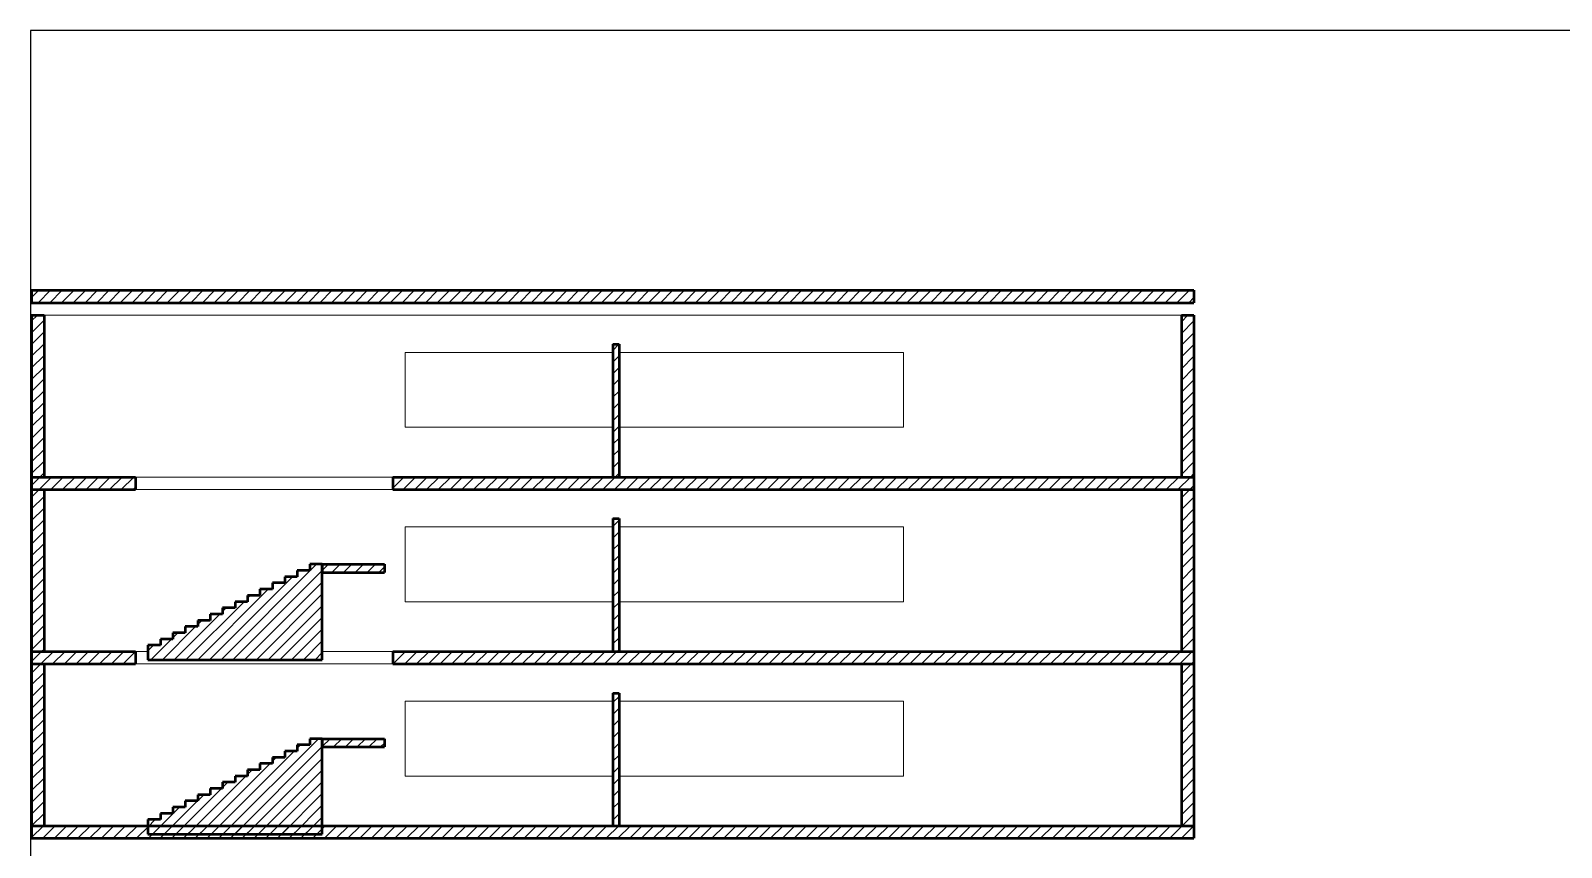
# Model space of a CAD drawing. Header units: millimetres. Extents: x 52468 to 53038, y 12 to 408.
# Drawn here: x 52468 to 52836.8, y 211.3 to 408 of the extents above; entities that cross this region are included whole.
import ezdxf

# ---------------------------------------------------------------- set-up
doc = ezdxf.new("R2010")
doc.units = ezdxf.units.MM
doc.layers.add('90 Derived drawings', color=7, linetype='CONTINUOUS', lineweight=25, true_color=0x202020)
doc.layers.add('Default', color=7, linetype='CONTINUOUS', lineweight=25, true_color=0x4f8cff)

msp = doc.modelspace()

# ---------------------------------------------------------------- linework, layer by layer
at = {"layer": '90 Derived drawings', "linetype": 'CONTINUOUS', "lineweight": 50, "true_color": 0x202020}
for p, q in [((52468.25, 345.45), (52468.25, 342.45)), ((52468.25, 345.45), (52748.25, 345.45)), ((52748.25, 345.45), (52748.25, 342.45)), ((52468.25, 342.45), (52748.25, 342.45)), ((52468.25, 339.45), (52468.25, 300.45)), ((52468.25, 339.45), (52471.25, 339.45)), ((52471.25, 339.45), (52471.25, 300.45)), ((52745.25, 339.45), (52745.25, 300.45)), ((52745.25, 339.45), (52748.25, 339.45)), ((52748.25, 339.45), (52748.25, 300.45)), ((52608.25, 332.45), (52608.25, 300.45)), ((52608.25, 332.45), (52609.75, 332.45)), ((52609.75, 332.45), (52609.75, 300.45)), ((52468.25, 300.45), (52468.25, 297.45)), ((52468.25, 300.45), (52493.25, 300.45)), ((52468.25, 300.45), (52471.25, 300.45)), ((52493.25, 300.45), (52493.25, 297.45)), ((52555.25, 300.45), (52555.25, 297.45)), ((52555.25, 300.45), (52748.25, 300.45)), ((52608.25, 300.45), (52609.75, 300.45)), ((52745.25, 300.45), (52748.25, 300.45)), ((52748.25, 300.45), (52748.25, 297.45)), ((52468.25, 297.45), (52468.25, 258.45)), ((52468.25, 297.45), (52471.25, 297.45)), ((52468.25, 297.45), (52493.25, 297.45)), ((52471.25, 297.45), (52471.25, 258.45)), ((52555.25, 297.45), (52748.25, 297.45)), ((52745.25, 297.45), (52745.25, 258.45)), ((52745.25, 297.45), (52748.25, 297.45)), ((52748.25, 297.45), (52748.25, 258.45)), ((52608.25, 290.45), (52608.25, 258.45)), ((52608.25, 290.45), (52609.75, 290.45)), ((52609.75, 290.45), (52609.75, 258.45)), ((52532.25, 277.95), (52532.25, 276.45)), ((52535.25, 277.95), (52532.25, 277.95)), ((52535.25, 279.45), (52535.25, 277.95)), ((52538.25, 279.45), (52535.25, 279.45)), ((52538.25, 256.45), (52538.25, 279.45)), ((52538.25, 279.45), (52538.25, 277.45)), ((52538.25, 279.45), (52553.25, 279.45)), ((52538.25, 277.45), (52553.25, 277.45)), ((52553.25, 279.45), (52553.25, 277.45)), ((52523.25, 273.45), (52523.25, 271.95)), ((52526.25, 273.45), (52523.25, 273.45)), ((52526.25, 274.95), (52526.25, 273.45)), ((52529.25, 274.95), (52526.25, 274.95)), ((52529.25, 276.45), (52529.25, 274.95)), ((52532.25, 276.45), (52529.25, 276.45)), ((52517.25, 270.45), (52517.25, 268.95)), ((52520.25, 270.45), (52517.25, 270.45)), ((52520.25, 271.95), (52520.25, 270.45)), ((52523.25, 271.95), (52520.25, 271.95)), ((52508.25, 265.95), (52508.25, 264.45)), ((52511.25, 265.95), (52508.25, 265.95)), ((52511.25, 267.45), (52511.25, 265.95)), ((52514.25, 267.45), (52511.25, 267.45)), ((52514.25, 268.95), (52514.25, 267.45)), ((52517.25, 268.95), (52514.25, 268.95)), ((52502.25, 262.95), (52502.25, 261.45)), ((52505.25, 262.95), (52502.25, 262.95)), ((52505.25, 264.45), (52505.25, 262.95)), ((52508.25, 264.45), (52505.25, 264.45)), ((52468.25, 258.45), (52468.25, 255.45)), ((52468.25, 258.45), (52493.25, 258.45)), ((52468.25, 258.45), (52471.25, 258.45)), ((52493.25, 258.45), (52493.25, 255.45)), ((52496.25, 259.95), (52496.25, 258.45)), ((52499.25, 259.95), (52496.25, 259.95)), ((52496.25, 258.45), (52496.25, 256.45)), ((52499.25, 261.45), (52499.25, 259.95)), ((52502.25, 261.45), (52499.25, 261.45)), ((52555.25, 258.45), (52555.25, 255.45)), ((52555.25, 258.45), (52748.25, 258.45)), ((52608.25, 258.45), (52609.75, 258.45)), ((52745.25, 258.45), (52748.25, 258.45)), ((52748.25, 258.45), (52748.25, 255.45)), ((52468.25, 255.45), (52468.25, 216.45)), ((52468.25, 255.45), (52471.25, 255.45)), ((52468.25, 255.45), (52493.25, 255.45)), ((52471.25, 255.45), (52471.25, 216.45)), ((52496.25, 256.45), (52538.25, 256.45)), ((52555.25, 255.45), (52748.25, 255.45)), ((52745.25, 255.45), (52745.25, 216.45)), ((52745.25, 255.45), (52748.25, 255.45)), ((52748.25, 255.45), (52748.25, 216.45)), ((52608.25, 248.45), (52608.25, 216.45)), ((52608.25, 248.45), (52609.75, 248.45)), ((52609.75, 248.45), (52609.75, 216.45)), ((52535.25, 237.45), (52535.25, 235.95)), ((52538.25, 237.45), (52535.25, 237.45)), ((52538.25, 214.45), (52538.25, 237.45)), ((52538.25, 237.45), (52538.25, 235.45)), ((52538.25, 237.45), (52553.25, 237.45)), ((52553.25, 237.45), (52553.25, 235.45)), ((52526.25, 232.95), (52526.25, 231.45)), ((52529.25, 232.95), (52526.25, 232.95)), ((52529.25, 234.45), (52529.25, 232.95)), ((52532.25, 234.45), (52529.25, 234.45)), ((52532.25, 235.95), (52532.25, 234.45)), ((52535.25, 235.95), (52532.25, 235.95)), ((52538.25, 235.45), (52553.25, 235.45)), ((52520.25, 229.95), (52520.25, 228.45)), ((52523.25, 229.95), (52520.25, 229.95)), ((52523.25, 231.45), (52523.25, 229.95)), ((52526.25, 231.45), (52523.25, 231.45)), ((52511.25, 225.45), (52511.25, 223.95)), ((52514.25, 225.45), (52511.25, 225.45)), ((52514.25, 226.95), (52514.25, 225.45)), ((52517.25, 226.95), (52514.25, 226.95)), ((52517.25, 228.45), (52517.25, 226.95)), ((52520.25, 228.45), (52517.25, 228.45)), ((52505.25, 222.45), (52505.25, 220.95)), ((52508.25, 222.45), (52505.25, 222.45)), ((52508.25, 223.95), (52508.25, 222.45)), ((52511.25, 223.95), (52508.25, 223.95)), ((52496.25, 217.95), (52496.25, 216.45)), ((52499.25, 217.95), (52496.25, 217.95)), ((52499.25, 219.45), (52499.25, 217.95)), ((52502.25, 219.45), (52499.25, 219.45)), ((52502.25, 220.95), (52502.25, 219.45)), ((52505.25, 220.95), (52502.25, 220.95)), ((52468.25, 216.45), (52468.25, 213.45)), ((52468.25, 216.45), (52748.25, 216.45)), ((52468.25, 216.45), (52471.25, 216.45)), ((52496.25, 216.45), (52496.25, 214.45)), ((52496.25, 214.45), (52538.25, 214.45)), ((52608.25, 216.45), (52609.75, 216.45)), ((52745.25, 216.45), (52748.25, 216.45)), ((52748.25, 216.45), (52748.25, 213.45)), ((52468.25, 213.45), (52748.25, 213.45))]:
    msp.add_line(p, q, dxfattribs=at)
at = {"layer": '90 Derived drawings', "linetype": 'CONTINUOUS', "lineweight": 13, "true_color": 0x202020}
for p, q in [((52468.25, 343.73), (52469.97, 345.45)), ((52469.8, 342.45), (52472.8, 345.45)), ((52472.63, 342.45), (52475.63, 345.45)), ((52475.46, 342.45), (52478.46, 345.45)), ((52478.28, 342.45), (52481.28, 345.45)), ((52481.11, 342.45), (52484.11, 345.45)), ((52483.94, 342.45), (52486.94, 345.45)), ((52486.77, 342.45), (52489.77, 345.45)), ((52489.6, 342.45), (52492.6, 345.45)), ((52492.43, 342.45), (52495.43, 345.45)), ((52495.26, 342.45), (52498.26, 345.45)), ((52498.08, 342.45), (52501.08, 345.45)), ((52500.91, 342.45), (52503.91, 345.45)), ((52503.74, 342.45), (52506.74, 345.45)), ((52506.57, 342.45), (52509.57, 345.45)), ((52509.4, 342.45), (52512.4, 345.45)), ((52512.23, 342.45), (52515.23, 345.45)), ((52515.05, 342.45), (52518.05, 345.45)), ((52517.88, 342.45), (52520.88, 345.45)), ((52520.71, 342.45), (52523.71, 345.45)), ((52523.54, 342.45), (52526.54, 345.45)), ((52526.37, 342.45), (52529.37, 345.45)), ((52529.2, 342.45), (52532.2, 345.45)), ((52532.02, 342.45), (52535.02, 345.45)), ((52534.85, 342.45), (52537.85, 345.45)), ((52537.68, 342.45), (52540.68, 345.45)), ((52540.51, 342.45), (52543.51, 345.45)), ((52543.34, 342.45), (52546.34, 345.45)), ((52546.17, 342.45), (52549.17, 345.45)), ((52549, 342.45), (52552, 345.45)), ((52551.82, 342.45), (52554.82, 345.45)), ((52554.65, 342.45), (52557.65, 345.45)), ((52557.48, 342.45), (52560.48, 345.45)), ((52560.31, 342.45), (52563.31, 345.45)), ((52563.14, 342.45), (52566.14, 345.45)), ((52565.97, 342.45), (52568.97, 345.45)), ((52568.79, 342.45), (52571.79, 345.45)), ((52571.62, 342.45), (52574.62, 345.45)), ((52574.45, 342.45), (52577.45, 345.45)), ((52577.28, 342.45), (52580.28, 345.45)), ((52580.11, 342.45), (52583.11, 345.45)), ((52582.94, 342.45), (52585.94, 345.45)), ((52585.76, 342.45), (52588.76, 345.45)), ((52588.59, 342.45), (52591.59, 345.45)), ((52591.42, 342.45), (52594.42, 345.45)), ((52594.25, 342.45), (52597.25, 345.45)), ((52597.08, 342.45), (52600.08, 345.45)), ((52599.91, 342.45), (52602.91, 345.45)), ((52602.74, 342.45), (52605.74, 345.45)), ((52605.56, 342.45), (52608.56, 345.45)), ((52608.39, 342.45), (52611.39, 345.45)), ((52611.22, 342.45), (52614.22, 345.45)), ((52614.05, 342.45), (52617.05, 345.45)), ((52616.88, 342.45), (52619.88, 345.45)), ((52619.71, 342.45), (52622.71, 345.45)), ((52622.53, 342.45), (52625.53, 345.45)), ((52625.36, 342.45), (52628.36, 345.45)), ((52628.19, 342.45), (52631.19, 345.45)), ((52631.02, 342.45), (52634.02, 345.45)), ((52633.85, 342.45), (52636.85, 345.45)), ((52636.68, 342.45), (52639.68, 345.45)), ((52639.5, 342.45), (52642.5, 345.45)), ((52642.33, 342.45), (52645.33, 345.45)), ((52645.16, 342.45), (52648.16, 345.45)), ((52647.99, 342.45), (52650.99, 345.45)), ((52650.82, 342.45), (52653.82, 345.45)), ((52653.65, 342.45), (52656.65, 345.45)), ((52656.48, 342.45), (52659.48, 345.45)), ((52659.3, 342.45), (52662.3, 345.45)), ((52662.13, 342.45), (52665.13, 345.45)), ((52664.96, 342.45), (52667.96, 345.45)), ((52667.79, 342.45), (52670.79, 345.45)), ((52670.62, 342.45), (52673.62, 345.45)), ((52673.45, 342.45), (52676.45, 345.45)), ((52676.27, 342.45), (52679.27, 345.45)), ((52679.1, 342.45), (52682.1, 345.45)), ((52681.93, 342.45), (52684.93, 345.45)), ((52684.76, 342.45), (52687.76, 345.45)), ((52687.59, 342.45), (52690.59, 345.45)), ((52690.42, 342.45), (52693.42, 345.45)), ((52693.24, 342.45), (52696.24, 345.45)), ((52696.07, 342.45), (52699.07, 345.45)), ((52698.9, 342.45), (52701.9, 345.45)), ((52701.73, 342.45), (52704.73, 345.45)), ((52704.56, 342.45), (52707.56, 345.45)), ((52707.39, 342.45), (52710.39, 345.45)), ((52710.22, 342.45), (52713.22, 345.45)), ((52713.04, 342.45), (52716.04, 345.45)), ((52715.87, 342.45), (52718.87, 345.45)), ((52718.7, 342.45), (52721.7, 345.45)), ((52721.53, 342.45), (52724.53, 345.45)), ((52724.36, 342.45), (52727.36, 345.45)), ((52727.19, 342.45), (52730.19, 345.45)), ((52730.01, 342.45), (52733.01, 345.45)), ((52732.84, 342.45), (52735.84, 345.45)), ((52735.67, 342.45), (52738.67, 345.45)), ((52738.5, 342.45), (52741.5, 345.45)), ((52741.33, 342.45), (52744.33, 345.45)), ((52744.16, 342.45), (52747.16, 345.45)), ((52746.99, 342.45), (52748.25, 343.71)), ((52468.25, 338.07), (52469.63, 339.45)), ((52745.25, 337.89), (52746.81, 339.45)), ((52468.25, 335.24), (52471.25, 338.24)), ((52745.25, 335.06), (52748.25, 338.06)), ((52468.25, 332.42), (52471.25, 335.42)), ((52468.25, 329.59), (52471.25, 332.59)), ((52608.25, 330.99), (52609.71, 332.45)), ((52745.25, 332.23), (52748.25, 335.23)), ((52745.25, 329.4), (52748.25, 332.4)), ((52468.25, 326.76), (52471.25, 329.76)), ((52608.25, 328.17), (52609.75, 329.67)), ((52745.25, 326.57), (52748.25, 329.57)), ((52468.25, 323.93), (52471.25, 326.93)), ((52608.25, 325.34), (52609.75, 326.84)), ((52745.25, 323.74), (52748.25, 326.74)), ((52468.25, 321.1), (52471.25, 324.1)), ((52468.25, 318.27), (52471.25, 321.27)), ((52608.25, 322.51), (52609.75, 324.01)), ((52608.25, 319.68), (52609.75, 321.18)), ((52745.25, 320.92), (52748.25, 323.92)), ((52745.25, 318.09), (52748.25, 321.09)), ((52468.25, 315.44), (52471.25, 318.44)), ((52608.25, 316.85), (52609.75, 318.35)), ((52745.25, 315.26), (52748.25, 318.26)), ((52468.25, 312.62), (52471.25, 315.62)), ((52608.25, 314.02), (52609.75, 315.52)), ((52745.25, 312.43), (52748.25, 315.43)), ((52468.25, 309.79), (52471.25, 312.79)), ((52468.25, 306.96), (52471.25, 309.96)), ((52608.25, 311.2), (52609.75, 312.7)), ((52608.25, 308.37), (52609.75, 309.87)), ((52745.25, 309.6), (52748.25, 312.6)), ((52745.25, 306.77), (52748.25, 309.77)), ((52468.25, 304.13), (52471.25, 307.13)), ((52608.25, 305.54), (52609.75, 307.04)), ((52745.25, 303.95), (52748.25, 306.95)), ((52468.25, 301.3), (52471.25, 304.3)), ((52608.25, 302.71), (52609.75, 304.21)), ((52745.25, 301.12), (52748.25, 304.12)), ((52468.25, 298.47), (52470.23, 300.45)), ((52470.05, 297.45), (52473.05, 300.45)), ((52470.23, 300.45), (52471.25, 301.47)), ((52472.88, 297.45), (52475.88, 300.45)), ((52475.71, 297.45), (52478.71, 300.45)), ((52478.54, 297.45), (52481.54, 300.45)), ((52481.37, 297.45), (52484.37, 300.45)), ((52484.2, 297.45), (52487.2, 300.45)), ((52487.02, 297.45), (52490.02, 300.45)), ((52489.85, 297.45), (52492.85, 300.45)), ((52555.25, 297.79), (52557.91, 300.45)), ((52557.74, 297.45), (52560.74, 300.45)), ((52560.56, 297.45), (52563.56, 300.45)), ((52563.39, 297.45), (52566.39, 300.45)), ((52566.22, 297.45), (52569.22, 300.45)), ((52569.05, 297.45), (52572.05, 300.45)), ((52571.88, 297.45), (52574.88, 300.45)), ((52574.71, 297.45), (52577.71, 300.45)), ((52577.53, 297.45), (52580.53, 300.45)), ((52580.36, 297.45), (52583.36, 300.45)), ((52583.19, 297.45), (52586.19, 300.45)), ((52586.02, 297.45), (52589.02, 300.45)), ((52588.85, 297.45), (52591.85, 300.45)), ((52591.68, 297.45), (52594.68, 300.45)), ((52594.5, 297.45), (52597.5, 300.45)), ((52597.33, 297.45), (52600.33, 300.45)), ((52600.16, 297.45), (52603.16, 300.45)), ((52602.99, 297.45), (52605.99, 300.45)), ((52605.82, 297.45), (52608.82, 300.45)), ((52608.65, 297.45), (52611.65, 300.45)), ((52608.82, 300.45), (52609.75, 301.38)), ((52611.48, 297.45), (52614.48, 300.45)), ((52614.3, 297.45), (52617.3, 300.45)), ((52617.13, 297.45), (52620.13, 300.45)), ((52619.96, 297.45), (52622.96, 300.45)), ((52622.79, 297.45), (52625.79, 300.45)), ((52625.62, 297.45), (52628.62, 300.45)), ((52628.45, 297.45), (52631.45, 300.45)), ((52631.27, 297.45), (52634.27, 300.45)), ((52634.1, 297.45), (52637.1, 300.45)), ((52636.93, 297.45), (52639.93, 300.45)), ((52639.76, 297.45), (52642.76, 300.45)), ((52642.59, 297.45), (52645.59, 300.45)), ((52645.42, 297.45), (52648.42, 300.45)), ((52648.24, 297.45), (52651.24, 300.45)), ((52651.07, 297.45), (52654.07, 300.45)), ((52653.9, 297.45), (52656.9, 300.45)), ((52656.73, 297.45), (52659.73, 300.45)), ((52659.56, 297.45), (52662.56, 300.45)), ((52662.39, 297.45), (52665.39, 300.45)), ((52665.22, 297.45), (52668.22, 300.45)), ((52668.04, 297.45), (52671.04, 300.45)), ((52670.87, 297.45), (52673.87, 300.45)), ((52673.7, 297.45), (52676.7, 300.45)), ((52676.53, 297.45), (52679.53, 300.45)), ((52679.36, 297.45), (52682.36, 300.45)), ((52682.19, 297.45), (52685.19, 300.45)), ((52685.01, 297.45), (52688.01, 300.45)), ((52687.84, 297.45), (52690.84, 300.45)), ((52690.67, 297.45), (52693.67, 300.45)), ((52693.5, 297.45), (52696.5, 300.45)), ((52696.33, 297.45), (52699.33, 300.45)), ((52699.16, 297.45), (52702.16, 300.45)), ((52701.99, 297.45), (52704.99, 300.45)), ((52704.81, 297.45), (52707.81, 300.45)), ((52707.64, 297.45), (52710.64, 300.45)), ((52710.47, 297.45), (52713.47, 300.45)), ((52713.3, 297.45), (52716.3, 300.45)), ((52716.13, 297.45), (52719.13, 300.45)), ((52718.96, 297.45), (52721.96, 300.45)), ((52721.78, 297.45), (52724.78, 300.45)), ((52724.61, 297.45), (52727.61, 300.45)), ((52727.44, 297.45), (52730.44, 300.45)), ((52730.27, 297.45), (52733.27, 300.45)), ((52733.1, 297.45), (52736.1, 300.45)), ((52735.93, 297.45), (52738.93, 300.45)), ((52738.75, 297.45), (52741.75, 300.45)), ((52741.58, 297.45), (52744.58, 300.45)), ((52744.41, 297.45), (52747.41, 300.45)), ((52747.41, 300.45), (52748.25, 301.29)), ((52468.25, 295.65), (52470.05, 297.45)), ((52468.25, 292.82), (52471.25, 295.82)), ((52492.68, 297.45), (52493.25, 298.02)), ((52745.25, 295.46), (52747.24, 297.45)), ((52745.25, 292.63), (52748.25, 295.63)), ((52747.24, 297.45), (52748.25, 298.46)), ((52468.25, 289.99), (52471.25, 292.99)), ((52745.25, 289.8), (52748.25, 292.8)), ((52468.25, 287.16), (52471.25, 290.16)), ((52608.25, 288.57), (52609.75, 290.07)), ((52745.25, 286.97), (52748.25, 289.97)), ((52468.25, 284.33), (52471.25, 287.33)), ((52468.25, 281.5), (52471.25, 284.5)), ((52608.25, 285.74), (52609.75, 287.24)), ((52608.25, 282.91), (52609.75, 284.41)), ((52745.25, 284.15), (52748.25, 287.15)), ((52745.25, 281.32), (52748.25, 284.32)), ((52468.25, 278.68), (52471.25, 281.68)), ((52608.25, 280.08), (52609.75, 281.58)), ((52745.25, 278.49), (52748.25, 281.49)), ((52468.25, 275.85), (52471.25, 278.85)), ((52513.91, 256.45), (52536.91, 279.45)), ((52516.74, 256.45), (52538.25, 277.96)), ((52532.25, 277.62), (52532.58, 277.95)), ((52538.25, 277.96), (52539.74, 279.45)), ((52540.56, 277.45), (52542.56, 279.45)), ((52543.39, 277.45), (52545.39, 279.45)), ((52546.22, 277.45), (52548.22, 279.45)), ((52549.05, 277.45), (52551.05, 279.45)), ((52551.88, 277.45), (52553.25, 278.82)), ((52608.25, 277.25), (52609.75, 278.75)), ((52745.25, 275.66), (52748.25, 278.66)), ((52468.25, 273.02), (52471.25, 276.02)), ((52468.25, 270.19), (52471.25, 273.19)), ((52508.25, 256.45), (52525.25, 273.45)), ((52511.08, 256.45), (52531.08, 276.45)), ((52519.56, 256.45), (52538.25, 275.14)), ((52526.25, 274.45), (52526.75, 274.95)), ((52608.25, 274.43), (52609.75, 275.93)), ((52608.25, 271.6), (52609.75, 273.1)), ((52745.25, 272.83), (52748.25, 275.83)), ((52745.25, 270), (52748.25, 273)), ((52468.25, 267.36), (52471.25, 270.36)), ((52505.42, 256.45), (52519.42, 270.45)), ((52520.25, 271.28), (52520.92, 271.95)), ((52522.39, 256.45), (52538.25, 272.31)), ((52525.22, 256.45), (52538.25, 269.48)), ((52608.25, 268.77), (52609.75, 270.27)), ((52745.25, 267.18), (52748.25, 270.18)), ((52468.25, 264.53), (52471.25, 267.53)), ((52502.59, 256.45), (52513.59, 267.45)), ((52508.25, 264.94), (52509.26, 265.95)), ((52514.25, 268.11), (52515.09, 268.95)), ((52528.05, 256.45), (52538.25, 266.65)), ((52608.25, 265.94), (52609.75, 267.44)), ((52745.25, 264.35), (52748.25, 267.35)), ((52468.25, 261.7), (52471.25, 264.7)), ((52468.25, 258.88), (52471.25, 261.88)), ((52499.76, 256.45), (52507.76, 264.45)), ((52502.25, 261.76), (52503.44, 262.95)), ((52530.88, 256.45), (52538.25, 263.82)), ((52608.25, 263.11), (52609.75, 264.61)), ((52745.25, 261.52), (52748.25, 264.52)), ((52468.25, 256.05), (52470.65, 258.45)), ((52470.48, 255.45), (52473.48, 258.45)), ((52470.65, 258.45), (52471.25, 259.05)), ((52473.31, 255.45), (52476.31, 258.45)), ((52476.14, 255.45), (52479.14, 258.45)), ((52478.97, 255.45), (52481.97, 258.45)), ((52481.79, 255.45), (52484.79, 258.45)), ((52484.62, 255.45), (52487.62, 258.45)), ((52487.45, 255.45), (52490.45, 258.45)), ((52490.28, 255.45), (52493.25, 258.42)), ((52496.25, 258.59), (52497.61, 259.95)), ((52496.94, 256.45), (52501.94, 261.45)), ((52533.71, 256.45), (52538.25, 260.99)), ((52536.53, 256.45), (52538.25, 258.17)), ((52555.25, 258.2), (52555.5, 258.45)), ((52555.33, 255.45), (52558.33, 258.45)), ((52558.16, 255.45), (52561.16, 258.45)), ((52560.99, 255.45), (52563.99, 258.45)), ((52563.82, 255.45), (52566.82, 258.45)), ((52566.65, 255.45), (52569.65, 258.45)), ((52569.48, 255.45), (52572.48, 258.45)), ((52572.3, 255.45), (52575.3, 258.45)), ((52575.13, 255.45), (52578.13, 258.45)), ((52577.96, 255.45), (52580.96, 258.45)), ((52580.79, 255.45), (52583.79, 258.45)), ((52583.62, 255.45), (52586.62, 258.45)), ((52586.45, 255.45), (52589.45, 258.45)), ((52589.27, 255.45), (52592.27, 258.45)), ((52592.1, 255.45), (52595.1, 258.45)), ((52594.93, 255.45), (52597.93, 258.45)), ((52597.76, 255.45), (52600.76, 258.45)), ((52600.59, 255.45), (52603.59, 258.45)), ((52603.42, 255.45), (52606.42, 258.45)), ((52606.24, 255.45), (52609.24, 258.45)), ((52608.25, 260.28), (52609.75, 261.78)), ((52609.07, 255.45), (52612.07, 258.45)), ((52609.24, 258.45), (52609.75, 258.96)), ((52611.9, 255.45), (52614.9, 258.45)), ((52614.73, 255.45), (52617.73, 258.45)), ((52617.56, 255.45), (52620.56, 258.45)), ((52620.39, 255.45), (52623.39, 258.45)), ((52623.22, 255.45), (52626.22, 258.45)), ((52626.04, 255.45), (52629.04, 258.45)), ((52628.87, 255.45), (52631.87, 258.45)), ((52631.7, 255.45), (52634.7, 258.45)), ((52634.53, 255.45), (52637.53, 258.45)), ((52637.36, 255.45), (52640.36, 258.45)), ((52640.19, 255.45), (52643.19, 258.45)), ((52643.01, 255.45), (52646.01, 258.45)), ((52645.84, 255.45), (52648.84, 258.45)), ((52648.67, 255.45), (52651.67, 258.45)), ((52651.5, 255.45), (52654.5, 258.45)), ((52654.33, 255.45), (52657.33, 258.45)), ((52657.16, 255.45), (52660.16, 258.45)), ((52659.99, 255.45), (52662.99, 258.45)), ((52662.81, 255.45), (52665.81, 258.45)), ((52665.64, 255.45), (52668.64, 258.45)), ((52668.47, 255.45), (52671.47, 258.45)), ((52671.3, 255.45), (52674.3, 258.45)), ((52674.13, 255.45), (52677.13, 258.45)), ((52676.96, 255.45), (52679.96, 258.45)), ((52679.78, 255.45), (52682.78, 258.45)), ((52682.61, 255.45), (52685.61, 258.45)), ((52685.44, 255.45), (52688.44, 258.45)), ((52688.27, 255.45), (52691.27, 258.45)), ((52691.1, 255.45), (52694.1, 258.45)), ((52693.93, 255.45), (52696.93, 258.45)), ((52696.75, 255.45), (52699.75, 258.45)), ((52699.58, 255.45), (52702.58, 258.45)), ((52702.41, 255.45), (52705.41, 258.45)), ((52705.24, 255.45), (52708.24, 258.45)), ((52708.07, 255.45), (52711.07, 258.45)), ((52710.9, 255.45), (52713.9, 258.45)), ((52713.73, 255.45), (52716.73, 258.45)), ((52716.55, 255.45), (52719.55, 258.45)), ((52719.38, 255.45), (52722.38, 258.45)), ((52722.21, 255.45), (52725.21, 258.45)), ((52725.04, 255.45), (52728.04, 258.45)), ((52727.87, 255.45), (52730.87, 258.45)), ((52730.7, 255.45), (52733.7, 258.45)), ((52733.52, 255.45), (52736.52, 258.45)), ((52736.35, 255.45), (52739.35, 258.45)), ((52739.18, 255.45), (52742.18, 258.45)), ((52742.01, 255.45), (52745.01, 258.45)), ((52744.84, 255.45), (52747.84, 258.45)), ((52745.25, 258.69), (52748.25, 261.69)), ((52747.84, 258.45), (52748.25, 258.86)), ((52468.25, 253.22), (52470.48, 255.45)), ((52493.11, 255.45), (52493.25, 255.59)), ((52745.25, 253.03), (52747.67, 255.45)), ((52747.67, 255.45), (52748.25, 256.03)), ((52468.25, 250.39), (52471.25, 253.39)), ((52745.25, 250.21), (52748.25, 253.21)), ((52468.25, 247.56), (52471.25, 250.56)), ((52468.25, 244.73), (52471.25, 247.73)), ((52608.25, 246.14), (52609.75, 247.64)), ((52745.25, 247.38), (52748.25, 250.38)), ((52745.25, 244.55), (52748.25, 247.55)), ((52468.25, 241.91), (52471.25, 244.91)), ((52608.25, 243.31), (52609.75, 244.81)), ((52745.25, 241.72), (52748.25, 244.72)), ((52468.25, 239.08), (52471.25, 242.08)), ((52608.25, 240.48), (52609.75, 241.98)), ((52745.25, 238.89), (52748.25, 241.89)), ((52468.25, 236.25), (52471.25, 239.25)), ((52468.25, 233.42), (52471.25, 236.42)), ((52514.33, 214.45), (52537.33, 237.45)), ((52538.25, 235.54), (52540.16, 237.45)), ((52540.99, 235.45), (52542.99, 237.45)), ((52543.82, 235.45), (52545.82, 237.45)), ((52546.65, 235.45), (52548.65, 237.45)), ((52549.48, 235.45), (52551.48, 237.45)), ((52552.3, 235.45), (52553.25, 236.4)), ((52608.25, 237.66), (52609.75, 239.16)), ((52608.25, 234.83), (52609.75, 236.33)), ((52745.25, 236.06), (52748.25, 239.06)), ((52745.25, 233.23), (52748.25, 236.23)), ((52468.25, 230.59), (52471.25, 233.59)), ((52511.5, 214.45), (52531.5, 234.45)), ((52517.16, 214.45), (52538.25, 235.54)), ((52519.99, 214.45), (52538.25, 232.71)), ((52526.25, 232.02), (52527.18, 232.95)), ((52532.25, 235.2), (52533, 235.95)), ((52608.25, 232), (52609.75, 233.5)), ((52745.25, 230.41), (52748.25, 233.41)), ((52468.25, 227.76), (52471.25, 230.76)), ((52508.68, 214.45), (52525.68, 231.45)), ((52520.25, 228.85), (52521.35, 229.95)), ((52522.82, 214.45), (52538.25, 229.88)), ((52608.25, 229.17), (52609.75, 230.67)), ((52745.25, 227.58), (52748.25, 230.58)), ((52468.25, 224.94), (52471.25, 227.94)), ((52468.25, 222.11), (52471.25, 225.11)), ((52503.02, 214.45), (52514.02, 225.45)), ((52505.85, 214.45), (52519.85, 228.45)), ((52514.25, 225.68), (52515.52, 226.95)), ((52525.65, 214.45), (52538.25, 227.05)), ((52608.25, 226.34), (52609.75, 227.84)), ((52608.25, 223.51), (52609.75, 225.01)), ((52745.25, 224.75), (52748.25, 227.75)), ((52468.25, 219.28), (52471.25, 222.28)), ((52500.19, 214.45), (52508.19, 222.45)), ((52505.25, 222.34), (52505.36, 222.45)), ((52508.25, 222.51), (52509.69, 223.95)), ((52528.48, 214.45), (52538.25, 224.22)), ((52531.3, 214.45), (52538.25, 221.4)), ((52608.25, 220.69), (52609.75, 222.19)), ((52745.25, 221.92), (52748.25, 224.92)), ((52745.25, 219.09), (52748.25, 222.09)), ((52468.25, 216.45), (52471.25, 219.45)), ((52496.25, 216.17), (52498.03, 217.95)), ((52497.36, 214.45), (52503.86, 220.95)), ((52499.25, 219.17), (52499.53, 219.45)), ((52534.13, 214.45), (52538.25, 218.57)), ((52608.25, 217.86), (52609.75, 219.36)), ((52745.44, 216.45), (52748.25, 219.26)), ((52468.25, 213.62), (52471.08, 216.45)), ((52470.91, 213.45), (52473.91, 216.45)), ((52471.08, 216.45), (52471.25, 216.62)), ((52473.74, 213.45), (52476.74, 216.45)), ((52476.56, 213.45), (52479.56, 216.45)), ((52479.39, 213.45), (52482.39, 216.45)), ((52482.22, 213.45), (52485.22, 216.45)), ((52485.05, 213.45), (52488.05, 216.45)), ((52487.88, 213.45), (52490.88, 216.45)), ((52490.71, 213.45), (52493.71, 216.45)), ((52493.53, 213.45), (52496.53, 216.45)), ((52496.36, 213.45), (52499.36, 216.45)), ((52499.19, 213.45), (52502.19, 216.45)), ((52502.02, 213.45), (52505.02, 216.45)), ((52504.85, 213.45), (52507.85, 216.45)), ((52507.68, 213.45), (52510.68, 216.45)), ((52510.5, 213.45), (52513.5, 216.45)), ((52513.33, 213.45), (52516.33, 216.45)), ((52516.16, 213.45), (52519.16, 216.45)), ((52518.99, 213.45), (52521.99, 216.45)), ((52521.82, 213.45), (52524.82, 216.45)), ((52524.65, 213.45), (52527.65, 216.45)), ((52527.48, 213.45), (52530.48, 216.45)), ((52530.3, 213.45), (52533.3, 216.45)), ((52533.13, 213.45), (52536.13, 216.45)), ((52535.96, 213.45), (52538.96, 216.45)), ((52536.96, 214.45), (52538.25, 215.74)), ((52538.79, 213.45), (52541.79, 216.45)), ((52541.62, 213.45), (52544.62, 216.45)), ((52544.45, 213.45), (52547.45, 216.45)), ((52547.27, 213.45), (52550.27, 216.45)), ((52550.1, 213.45), (52553.1, 216.45)), ((52552.93, 213.45), (52555.93, 216.45)), ((52555.76, 213.45), (52558.76, 216.45)), ((52558.59, 213.45), (52561.59, 216.45)), ((52561.42, 213.45), (52564.42, 216.45)), ((52564.24, 213.45), (52567.24, 216.45)), ((52567.07, 213.45), (52570.07, 216.45)), ((52569.9, 213.45), (52572.9, 216.45)), ((52572.73, 213.45), (52575.73, 216.45)), ((52575.56, 213.45), (52578.56, 216.45)), ((52578.39, 213.45), (52581.39, 216.45)), ((52581.22, 213.45), (52584.22, 216.45)), ((52584.04, 213.45), (52587.04, 216.45)), ((52586.87, 213.45), (52589.87, 216.45)), ((52589.7, 213.45), (52592.7, 216.45)), ((52592.53, 213.45), (52595.53, 216.45)), ((52595.36, 213.45), (52598.36, 216.45)), ((52598.19, 213.45), (52601.19, 216.45)), ((52601.01, 213.45), (52604.01, 216.45)), ((52603.84, 213.45), (52606.84, 216.45)), ((52606.67, 213.45), (52609.67, 216.45)), ((52609.5, 213.45), (52612.5, 216.45)), ((52609.67, 216.45), (52609.75, 216.53)), ((52612.33, 213.45), (52615.33, 216.45)), ((52615.16, 213.45), (52618.16, 216.45)), ((52617.99, 213.45), (52620.99, 216.45)), ((52620.81, 213.45), (52623.81, 216.45)), ((52623.64, 213.45), (52626.64, 216.45)), ((52626.47, 213.45), (52629.47, 216.45)), ((52629.3, 213.45), (52632.3, 216.45)), ((52632.13, 213.45), (52635.13, 216.45)), ((52634.96, 213.45), (52637.96, 216.45)), ((52637.78, 213.45), (52640.78, 216.45)), ((52640.61, 213.45), (52643.61, 216.45)), ((52643.44, 213.45), (52646.44, 216.45)), ((52646.27, 213.45), (52649.27, 216.45)), ((52649.1, 213.45), (52652.1, 216.45)), ((52651.93, 213.45), (52654.93, 216.45)), ((52654.75, 213.45), (52657.75, 216.45)), ((52657.58, 213.45), (52660.58, 216.45)), ((52660.41, 213.45), (52663.41, 216.45)), ((52663.24, 213.45), (52666.24, 216.45)), ((52666.07, 213.45), (52669.07, 216.45)), ((52668.9, 213.45), (52671.9, 216.45)), ((52671.73, 213.45), (52674.73, 216.45)), ((52674.55, 213.45), (52677.55, 216.45)), ((52677.38, 213.45), (52680.38, 216.45)), ((52680.21, 213.45), (52683.21, 216.45)), ((52683.04, 213.45), (52686.04, 216.45)), ((52685.87, 213.45), (52688.87, 216.45)), ((52688.7, 213.45), (52691.7, 216.45)), ((52691.52, 213.45), (52694.52, 216.45)), ((52694.35, 213.45), (52697.35, 216.45)), ((52697.18, 213.45), (52700.18, 216.45)), ((52700.01, 213.45), (52703.01, 216.45)), ((52702.84, 213.45), (52705.84, 216.45)), ((52705.67, 213.45), (52708.67, 216.45)), ((52708.49, 213.45), (52711.49, 216.45)), ((52711.32, 213.45), (52714.32, 216.45)), ((52714.15, 213.45), (52717.15, 216.45)), ((52716.98, 213.45), (52719.98, 216.45)), ((52719.81, 213.45), (52722.81, 216.45)), ((52722.64, 213.45), (52725.64, 216.45)), ((52725.47, 213.45), (52728.47, 216.45)), ((52728.29, 213.45), (52731.29, 216.45)), ((52731.12, 213.45), (52734.12, 216.45)), ((52733.95, 213.45), (52736.95, 216.45)), ((52736.78, 213.45), (52739.78, 216.45)), ((52739.61, 213.45), (52742.61, 216.45)), ((52742.44, 213.45), (52745.44, 216.45)), ((52745.26, 213.45), (52748.25, 216.44)), ((52748.09, 213.45), (52748.25, 213.61))]:
    msp.add_line(p, q, dxfattribs=at)
at = {"layer": '90 Derived drawings', "linetype": 'CONTINUOUS', "lineweight": 18, "true_color": 0x202020}
for p, q in [((52471.25, 339.45), (52745.25, 339.45)), ((52558.25, 312.45), (52558.25, 330.45)), ((52608.25, 330.45), (52558.25, 330.45)), ((52678.25, 330.45), (52609.75, 330.45)), ((52678.25, 312.45), (52678.25, 330.45)), ((52608.25, 312.45), (52558.25, 312.45)), ((52678.25, 312.45), (52609.75, 312.45)), ((52493.25, 300.45), (52555.25, 300.45)), ((52493.25, 297.45), (52555.25, 297.45)), ((52558.25, 270.45), (52558.25, 288.45)), ((52608.25, 288.45), (52558.25, 288.45)), ((52678.25, 288.45), (52609.75, 288.45)), ((52678.25, 270.45), (52678.25, 288.45)), ((52608.25, 270.45), (52558.25, 270.45)), ((52678.25, 270.45), (52609.75, 270.45)), ((52493.25, 258.45), (52496.25, 258.45)), ((52538.25, 258.45), (52555.25, 258.45)), ((52493.25, 255.45), (52555.25, 255.45)), ((52558.25, 228.45), (52558.25, 246.45)), ((52608.25, 246.45), (52558.25, 246.45)), ((52678.25, 246.45), (52609.75, 246.45)), ((52678.25, 228.45), (52678.25, 246.45)), ((52608.25, 228.45), (52558.25, 228.45)), ((52678.25, 228.45), (52609.75, 228.45))]:
    msp.add_line(p, q, dxfattribs=at)
at = {"layer": 'Default', "linetype": 'CONTINUOUS', "lineweight": 25, "true_color": 0x4f8cff}
msp.add_lwpolyline([(52468, 12), (53038, 12), (53038, 408), (52468, 408)], close=True, dxfattribs=at)

doc.saveas('drawing.dxf')
